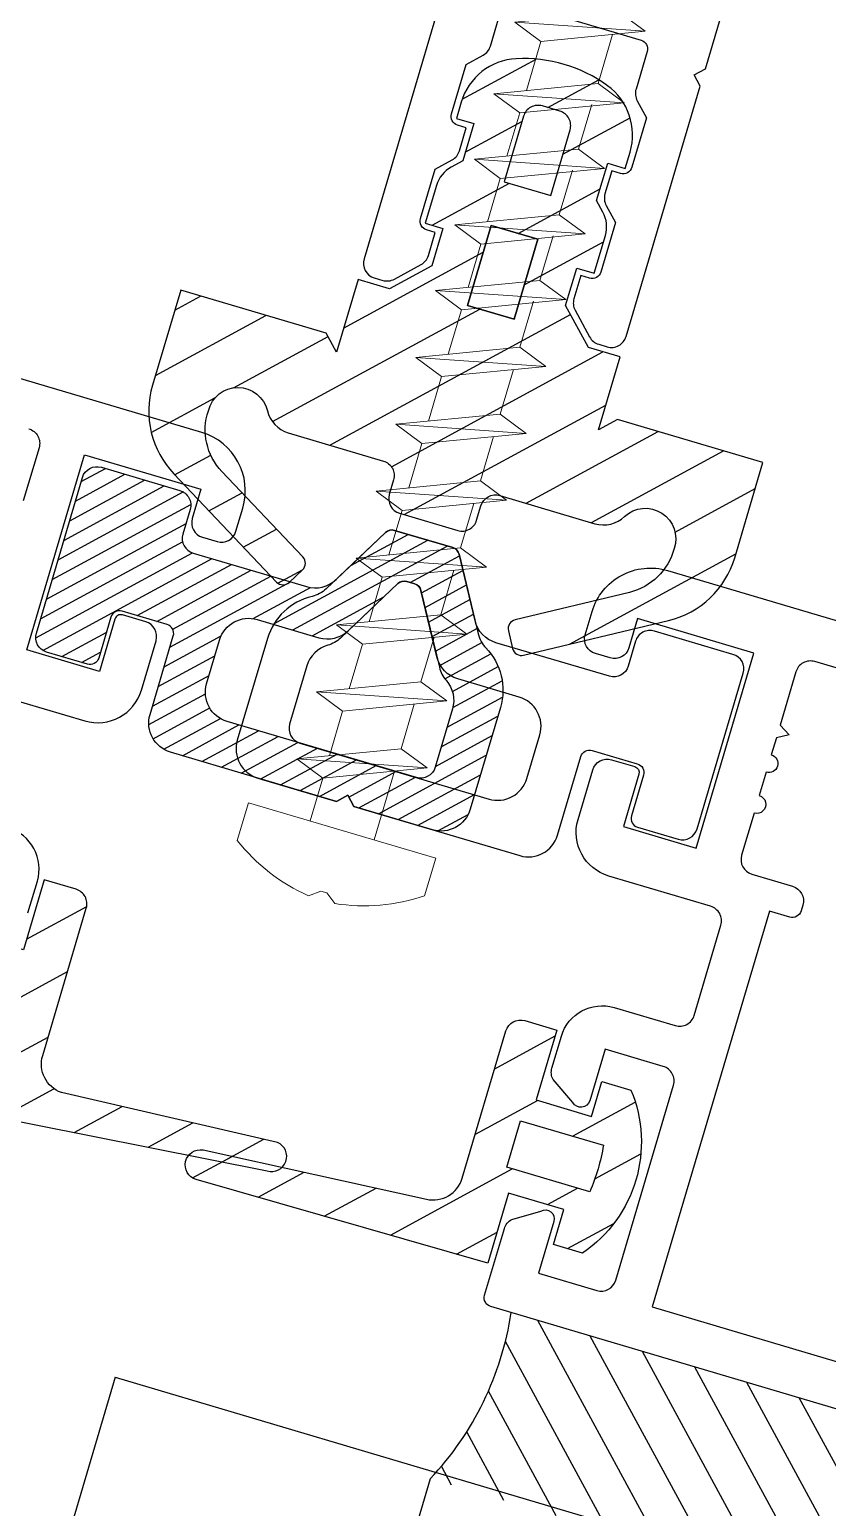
# Model space of a CAD drawing. Header units: millimetres. Extents: x 62878 to 70819, y -67946 to -61850.
# Drawn here: x 66859.099 to 66861.727, y -66972.773 to -66967.906 of the extents above; entities that cross this region are included whole.
import ezdxf

# ---------------------------------------------------------------- set-up
doc = ezdxf.new("R2010")
doc.units = ezdxf.units.MM
doc.layers.add('DOGRAMA', color=171, linetype='Continuous', lineweight=0)
doc.layers.add('DOĞRAMA-yeni', color=40, linetype='Continuous')
pattern_1 = [(28.50198966054999, (66949.88978189256, -66984.46045229882), (-0.07575379786457266, 0.1395095860831588), [])]

# ---------------------------------------------------------------- blocks, each defined once
blk = doc.blocks.new('a2we')
at = {"lineweight": 5, "ltscale": 0.5}
for p, q in [((-196.0144480926461, -415.2868589025547), (-196.5925912144022, -417.2488821181558)), ((-196.0144480926461, -415.2868589025547), (-195.4639709594615, -417.7110762494052)), ((-197.5747968978259, -417.6063757508618), (-196.5747276986959, -417.2423803302317)), ((-194.1582851917165, -418.2620245979042), (-197.5747968978259, -417.6063757508618)), ((-195.1583543907882, -418.6260200186506), (-197.5747968978259, -417.6063757508618)), ((-196.5747276986959, -417.2423803302317), (-194.1582851917165, -418.2620245979042)), ((-196.8896500078097, -417.895480952812), (-197.0961171580722, -418.3448917148726)), ((-197.1143788935161, -419.7428166739272), (-197.1143788935161, -418.4283854465556)), ((-194.1582851917165, -418.2620245979042), (-195.1583543907882, -418.6260200186506)), ((-195.1583543907882, -418.6260200186506), (-194.9264251741961, -419.2953524503964)), ((-194.9154016761394, -420.634479622855), (-194.9154016761394, -419.3608343693425)), ((-198.1144480926461, -420.1068120946153), (-197.1143788935161, -419.7428166739268)), ((-197.1143788935161, -419.7428166739268), (-193.9153324771005, -421.0399975355008)), ((-197.1143788935161, -419.7428166739268), (-193.9153324771005, -421.0399975355008)), ((-194.9154016761721, -421.4039929561312), (-198.1144480926461, -420.1068120946153)), ((-193.9153324771005, -421.0399975355008), (-198.1144480926461, -420.1068120946153)), ((-197.1143788935161, -422.2969096404012), (-197.1143788935162, -420.512330007273)), ((-193.9153324771005, -421.0399975355008), (-194.9154016761721, -421.4039929561312)), ((-194.9154016761721, -423.1885725893157), (-194.9154016761721, -421.4039929561312)), ((-198.1144480926461, -422.6609050610894), (-197.1143788935161, -422.2969096404012)), ((-197.1143788935161, -422.2969096404012), (-193.9153324771005, -423.594090501975)), ((-197.1143788935161, -422.2969096404012), (-193.9153324771005, -423.594090501975)), ((-194.9154016761721, -423.9580859226053), (-198.1144480926461, -422.6609050610894)), ((-193.9153324771005, -423.594090501975), (-198.1144480926461, -422.6609050610894)), ((-197.1143788935161, -424.8510026068752), (-197.1143788935162, -423.0664229737469)), ((-193.9153324771005, -423.594090501975), (-194.9154016761721, -423.9580859226053)), ((-194.9154016761721, -425.7426655557898), (-194.9154016761721, -423.9580859226053)), ((-198.1144480926461, -425.2149980275636), (-197.1143788935161, -424.8510026068752)), ((-197.1143788935161, -424.8510026068752), (-193.9153324771005, -426.1481834684492)), ((-197.1143788935161, -424.8510026068752), (-193.9153324771005, -426.1481834684492)), ((-194.9154016761721, -426.5121788890793), (-198.1144480926461, -425.2149980275636)), ((-193.9153324771005, -426.1481834684492), (-198.1144480926461, -425.2149980275636)), ((-197.1143788935161, -427.3050955733496), (-197.1143788935162, -425.6205159402211)), ((-193.9153324771005, -426.1481834684492), (-194.9154016761721, -426.5121788890793)), ((-194.9154016761721, -428.1967585222638), (-194.9154016761721, -426.5121788890793)), ((-198.1144480926461, -427.669090994038), (-197.1143788935161, -427.3050955733496)), ((-197.1143788935161, -427.3050955733496), (-193.9153324771005, -428.6022764349236)), ((-197.1143788935161, -427.3050955733496), (-193.9153324771005, -428.6022764349236)), ((-194.9154016761721, -428.9662718555534), (-198.1144480926461, -427.669090994038)), ((-193.9153324771005, -428.6022764349236), (-198.1144480926461, -427.669090994038)), ((-197.1143788935161, -429.5591885398237), (-197.1143788935161, -428.0237477951896)), ((-193.9153324771005, -428.6022764349236), (-194.9154016761721, -428.9662718555534)), ((-194.9154016761721, -430.450851488738), (-194.9154016761721, -428.9662718555534)), ((-198.1144480926461, -429.9231839605702), (-197.1143788935161, -429.5591885398237)), ((-197.1143788935161, -429.5591885398237), (-193.9153324771005, -430.8563694013976)), ((-197.1143788935161, -429.5591885398237), (-193.9153324771005, -430.8563694013976)), ((-194.9154016761721, -431.2203648220857), (-198.1144480926461, -429.9231839605702)), ((-193.9153324771005, -430.8563694013976), (-198.1144480926461, -429.9231839605702)), ((-197.1143788935161, -431.8132815063559), (-197.1143788935161, -430.2778407616635)), ((-193.9153324771005, -430.8563694013976), (-194.9154016761721, -431.2203648220857)), ((-194.9154016761721, -432.7049444552304), (-194.9154016761721, -431.2203648220857)), ((-198.1144480926461, -432.177276926986), (-197.1143788935161, -431.8132815063559)), ((-194.9154016761721, -433.4744577885599), (-198.1144480926461, -432.177276926986)), ((-193.9153324771005, -433.1104623678716), (-198.1144480926461, -432.177276926986)), ((-197.1143788935161, -431.8132815063559), (-193.9153324771005, -433.1104623678716)), ((-197.1143788935161, -431.8132815063559), (-193.9153324771005, -433.1104623678716)), ((-197.1143788935161, -434.0673744728301), (-197.1143788935161, -432.5319337281958)), ((-193.9153324771005, -433.1104623678716), (-194.9154016761721, -433.4744577885599)), ((-194.9154016761721, -434.9590374217446), (-194.9154016761721, -433.4744577885599)), ((-198.1144480926461, -434.4313698935184), (-197.1143788935161, -434.0673744728301)), ((-197.1143788935161, -434.0673744728301), (-193.9153324771005, -435.364555334404)), ((-197.1143788935161, -434.0673744728301), (-193.9153324771005, -435.364555334404)), ((-194.9154016761721, -435.7285507550341), (-198.1144480926461, -434.4313698935184)), ((-193.9153324771005, -435.364555334404), (-198.1144480926461, -434.4313698935184)), ((-197.1143788935161, -436.3642339800811), (-197.1143788935161, -434.7860266946118)), ((-193.9153324771005, -435.364555334404), (-194.9154016761721, -435.7285507550341)), ((-194.9154016761721, -437.2558969289955), (-194.9154016761721, -435.7285507550341)), ((-198.1144480926461, -436.7282294008277), (-197.1143788935161, -436.3642339800811)), ((-197.1143788935161, -436.3642339800811), (-193.9153324771005, -437.6614148416551)), ((-197.1143788935161, -436.3642339800811), (-193.9153324771005, -437.6614148416551)), ((-194.9154016761721, -438.0254102623434), (-198.1144480926461, -436.7282294008277)), ((-193.9153324771005, -437.6614148416551), (-198.1144480926461, -436.7282294008277)), ((-197.1143788935161, -438.6610934873901), (-197.1143788935161, -437.1337473134849)), ((-193.9153324771005, -437.6614148416551), (-194.9154016761721, -438.0254102623434)), ((-194.9154016761721, -439.5527564362646), (-194.9154016761721, -438.0254102623434)), ((-198.1144480926461, -439.0250889080787), (-197.1143788935161, -438.6610934873901)), ((-194.9154016761721, -440.3222697695944), (-198.1144480926461, -439.0250889080787)), ((-193.9153324771005, -439.9582743489061), (-198.1144480926461, -439.0250889080787)), ((-197.1143788935161, -438.6610934873901), (-193.9153324771005, -439.9582743489061)), ((-197.1143788935161, -438.6610934873901), (-193.9153324771005, -439.9582743489061)), ((-197.1143788935161, -440.9579529946993), (-197.1143788935161, -439.430606820736)), ((-193.9153324771005, -439.9582743489061), (-194.9154016761721, -440.3222697695944)), ((-194.9154016761721, -441.849615943574), (-194.9154016761721, -440.3222697695944)), ((-198.1144480926461, -441.3219484153295), (-197.1143788935161, -440.9579529946993)), ((-197.1143788935161, -440.9579529946993), (-193.9153324771005, -442.2551338562151)), ((-194.9154016761721, -442.6191292769035), (-198.1144480926461, -441.3219484153295)), ((-193.9153324771005, -442.2551338562151), (-198.1144480926461, -441.3219484153295)), ((-197.1143788935161, -443.2537258831643), (-197.1143788935161, -441.7274663280053)), ((-193.9153324771005, -442.2551338562151), (-194.9154016761721, -442.6191292769035)), ((-194.9154016761721, -444.1453888320787), (-194.9154016761721, -442.6191292769035)), ((-198.1144480926461, -443.6177213039109), (-197.1143788935161, -443.2537258831643)), ((-197.1143788935161, -443.2537258831643), (-193.9153324771005, -444.5509067447383)), ((-194.9154016761721, -444.9149021654266), (-198.1144480926461, -443.6177213039109)), ((-193.9153324771005, -444.5509067447383), (-198.1144480926461, -443.6177213039109)), ((-197.1143788935161, -445.5538642814245), (-197.1143788935161, -444.0232392165685)), ((-193.9153324771005, -444.5509067447383), (-194.9154016761721, -444.9149021654266)), ((-194.9154016761721, -446.4455272302989), (-194.9154016761721, -444.9149021654266)), ((-198.1144480926461, -445.9178597020545), (-197.1143788935161, -445.5538642814245)), ((-197.1143788935161, -445.5538642814245), (-193.9153324771005, -446.8510451429402)), ((-197.1143788935161, -445.5538642814245), (-193.9153324771005, -446.8510451429402)), ((-193.9153324771005, -446.8510451429402), (-198.1144480926461, -445.9178597020545)), ((-194.9154016761721, -447.2150405636282), (-198.1144480926461, -445.9178597020545)), ((-197.1143788935161, -447.8540026795677), (-197.1143788935161, -446.3233776147298)), ((-193.9153324771005, -446.8510451429402), (-194.9154016761721, -447.2150405636282)), ((-194.9154016761721, -448.7456656284821), (-194.9154016761721, -447.2150405636282)), ((-197.1143788935161, -447.8540026795677), (-198.1144480926461, -448.2179981003141)), ((-194.9154016761721, -449.5151789618299), (-198.1144480926461, -448.2179981003141)), ((-198.1144480926461, -448.2179981003141), (-193.9153324771005, -449.1511835411412)), ((-193.9153324771005, -449.1511835411412), (-197.1143788935161, -447.8540026795677)), ((-197.1143788935161, -450.1541410778275), (-197.1143788935161, -448.6235160129718)), ((-193.9153324770423, -449.1511835411412), (-194.9154016761721, -449.5151789618299)), ((-194.9154016761723, -451.0458040266858), (-194.9154016761721, -449.5151789618299)), ((-198.1144480926461, -450.5181364984577), (-197.1143788935161, -450.1541410778275)), ((-197.1143788935161, -450.1541410778275), (-193.9153324770423, -451.4513219393434)), ((-194.9154016761721, -451.8153173600317), (-198.1144480926461, -450.5181364984577)), ((-193.9153324770423, -451.4513219393434), (-198.1144480926461, -450.5181364984577)), ((-197.1143788935161, -453.2868589025547), (-197.1143788935162, -450.9236544111328)), ((-193.9153324770423, -451.4513219393434), (-194.9154016761721, -451.8153173600317)), ((-194.9154016761721, -453.2868589025547), (-194.9154016761721, -451.8153173600317)), ((-192.7980524524961, -453.2868589025547), (-199.230843732796, -453.2868589025547)), ((-199.230843732796, -454.5827171301502), (-199.230843732796, -453.2868589025547)), ((-192.7980524524961, -454.5827171301502), (-192.7980524524961, -453.2868589025547))]:
    blk.add_line(p, q, dxfattribs=at)
blk.add_lwpolyline([(-196.4690204826777, -455.6637351848848), (-196.1125089353335, -455.3998333582319), (-195.9163872499585, -455.3998333582319), (-195.5598757026143, -455.6637351848848)], dxfattribs=at)
for centre, radius, start, end in [((-196.9143788935627, -418.4283854465556), 0.2, 155.3251238657465, 180), ((-195.115401676151, -419.3608343693425), 0.2, 0, 19.11162363728389), ((-195.6603624057317, -449.5292358589606), 6.187568978619671, 234.757305859688, 262.4904896380407), ((-196.3685337795604, -449.5292358589606), 6.187568978619673, 277.5095103619591, 305.2426941403116)]:
    blk.add_arc(centre, radius, start, end, dxfattribs=at)
blk = doc.blocks.new('SPANDREL 98')
at = {"layer": 'DOĞRAMA-yeni', "color": 122, "lineweight": -2}
for p, q in [((46272.91855278611, 27296.66940725674), (46178.74697526782, 27268.83141178674)), ((46272.91855278608, 27296.66940725673), (46273.06013874614, 27296.18987267413))]:
    blk.add_line(p, q, dxfattribs=at)

msp = doc.modelspace()

# ---------------------------------------------------------------- hatches: boundary and pattern name
at = {"layer": 'DOGRAMA', "lineweight": -2}
h = msp.add_hatch(dxfattribs=at)
h.set_pattern_fill('ANSI31', color=256, scale=0.0004999999999999999, angle=343.5057849383394, style=0)
h.set_pattern_definition(pattern_1)
edge = h.paths.add_edge_path(flags=16)
edge.add_arc((66860.83125451171, -66968.2223420715), 0.04999999999642995, 343.5019896514732, 433.5019896514732)
edge.add_line((66860.84545361414, -66968.17440059166), (66860.7879238383, -66968.15736166874))
edge.add_arc((66860.77372473586, -66968.20530314858), 0.05000000000056243, 73.50198963548443, 163.5019896674619)
edge.add_line((66860.72578325601, -66968.19110404617), (66860.66188729511, -66968.4068407055))
edge.add_line((66860.66188729511, -66968.4068407055), (66860.81530003065, -66968.45227783326))
edge.add_line((66860.81530003065, -66968.45227783326), (66860.87919599155, -66968.23654117393))
h.paths.add_polyline_path([(66860.77270272339, -66968.5961022728), (66860.61928998784, -66968.55066514504), (66860.5411949245, -66968.81434328422), (66860.69460766004, -66968.859780412)], flags=16)
edge = h.paths.add_edge_path()
edge.add_arc((66860.7123056665, -66968.2013959351), 0.1999999999750167, 92.93577076900473, 163.5019896554704)
edge.add_line((66860.52053974711, -66968.1445995254), (66860.50455029725, -66968.19858588777))
edge.add_line((66860.50455029725, -66968.19858588777), (66860.56208007308, -66968.2156248107))
edge.add_line((66860.56208007308, -66968.2156248107), (66860.52564964292, -66968.33862756677))
edge.add_line((66860.52564964292, -66968.33862756677), (66860.48748205457, -66968.35935259264))
edge.add_arc((66860.53520098235, -66968.4472326469), 0.1000000000263625, 118.5019896519401, 163.501989650582)
edge.add_line((66860.43931802262, -66968.41883444203), (66860.4023167598, -66968.5437645427))
edge.add_line((66860.4023167598, -66968.5437645427), (66860.45984653562, -66968.56080346565))
edge.add_line((66860.45984653562, -66968.56080346565), (66860.42341610549, -66968.68380622173))
edge.add_line((66860.42341610549, -66968.68380622173), (66860.2845744968, -66968.75919730743))
edge.add_line((66860.2845744968, -66968.75919730743), (66860.18074833267, -66968.72844651826))
edge.add_line((66860.18074833267, -66968.72844651826), (66860.10975282051, -66968.96815391754))
edge.add_line((66860.10975282051, -66968.96815391754), (66860.07601044311, -66968.90601333525))
edge.add_line((66860.07601044311, -66968.90601333525), (66859.59659564459, -66968.76402231102))
edge.add_line((66859.59659564459, -66968.76402231102), (66859.50379247958, -66969.07736050192))
edge.add_arc((66859.79144135867, -66969.16255511648), 0.2999999999884, 163.5019896549272, 223.5019896547141)
edge.add_line((66859.57383621865, -66969.36906904586), (66859.91202488483, -66969.72542075667))
edge.add_arc((66859.93378539881, -66969.70476936371), 0.0299999999946555, 223.5019897154603, 313.5019896963287)
edge.add_line((66859.95443679177, -66969.7265298777), (66859.99795781978, -66969.68522709182))
edge.add_arc((66859.97730642684, -66969.66346657783), 0.0299999999951935, 313.5019896761697, 403.5019896761698)
edge.add_line((66859.99906694083, -66969.64281518488), (66859.73241679833, -66969.3618441058))
edge.add_arc((66859.87748689165, -66969.22416815284), 0.2000000000029615, 161.5823923273019, 223.5019896685685, ccw=False)
edge.add_arc((66859.78485153233, -66969.18480483469), 0.1000000000297185, 13.501989670824003, 166.2168372660645, ccw=False)
edge.add_arc((66859.97932389496, -66969.1381090086), 0.1000000000000865, 193.5019896546096, 253.5019896538409)
edge.add_line((66859.95092569011, -66969.23399196831), (66860.26426633084, -66969.32679585893))
edge.add_arc((66860.25006722841, -66969.37473733877), 0.04999999999642995, -16.498010343791293, 73.5019896514732, ccw=False)
edge.add_line((66860.29800870827, -66969.3889364412), (66860.2838138273, -66969.43686366784))
edge.add_arc((66860.33175530714, -66969.45106277027), 0.04999999999642995, 163.5019896514732, 253.5019896514732)
edge.add_line((66860.31755620471, -66969.49900425012), (66860.50932212413, -66969.55580065979))
edge.add_arc((66860.52352122657, -66969.50785917994), 0.05000000000056243, 253.5019896354844, 343.5019896307489)
edge.add_line((66860.5714627064, -66969.52205828238), (66860.58565758739, -66969.47413105573))
edge.add_arc((66860.63359906724, -66969.48833015814), 0.04999999999229746, 73.50198968345057, 163.5019896674619, ccw=False)
edge.add_line((66860.64779816964, -66969.4403886783), (66860.96113881038, -66969.53319256888))
edge.add_arc((66860.98953701522, -66969.4373096092), 0.0999999999747746, 253.5019896570998, 313.5019896563189)
edge.add_arc((66861.12721296816, -66969.58237970255), 0.1000000000328774, -19.212857931442898, 133.5019896572437, ccw=False)
edge.add_arc((66861.02808240811, -66969.56494661099), 0.2000000000055039, 283.5019896495827, 345.42158699052726, ccw=False)
edge.add_line((66861.07477823415, -66969.75941897364), (66860.69812507069, -66969.84985923144))
edge.add_arc((66860.70512944458, -66969.87903008582), 0.02999999998315818, 103.5019896394793, 193.5019896394793)
edge.add_line((66860.6759585902, -66969.88603445972), (66860.68996733802, -66969.94437616851))
edge.add_arc((66860.71913819243, -66969.93737179461), 0.03000000001145763, 193.5019896265015, 283.5019896265016)
edge.add_line((66860.72614256633, -66969.96654264902), (66861.20384653364, -66969.85183852825))
edge.add_arc((66861.13380279453, -66969.56012998431), 0.299999999992905, 283.5019896606632, 343.5019896610461)
edge.add_line((66861.42145167364, -66969.64532459884), (66861.51425483866, -66969.33198640794))
edge.add_line((66861.51425483866, -66969.33198640794), (66861.03484004014, -66969.1899953837))
edge.add_line((66861.03484004014, -66969.1899953837), (66860.97269945787, -66969.22373776115))
edge.add_line((66860.97269945787, -66969.22373776115), (66861.04369497, -66968.98403036185))
edge.add_line((66861.04369497, -66968.98403036185), (66860.93986880581, -66968.9532795727))
edge.add_line((66860.93986880581, -66968.9532795727), (66860.86447772014, -66968.81443796401))
edge.add_line((66860.86447772014, -66968.81443796401), (66860.90090815027, -66968.69143520793))
edge.add_line((66860.90090815027, -66968.69143520793), (66860.9584379261, -66968.70847413084))
edge.add_line((66860.9584379261, -66968.70847413084), (66860.9954391889, -66968.58354403013))
edge.add_arc((66860.8995562292, -66968.55514582526), 0.1000000000109452, 343.5019896458465, 388.5019896485915)
edge.add_line((66860.98743628344, -66968.50742689749), (66860.96671125756, -66968.46925930907))
edge.add_line((66860.96671125756, -66968.46925930907), (66861.00314168772, -66968.34625655299))
edge.add_line((66861.00314168772, -66968.34625655299), (66861.06067146354, -66968.36329547588))
edge.add_line((66861.06067146354, -66968.36329547588), (66861.07666091342, -66968.30930911351))
edge.add_arc((66860.884894994, -66968.25251270382), 0.2000000000053604, 343.5019896618352, 414.0682085446837)
edge.add_arc((66860.7261597159, -66968.47154092455), 0.4704999999919721, 54.06820854910098, 92.93577078310535)
at = {"layer": 'DOGRAMA', "lineweight": -2, "ltscale": 5}
h = msp.add_hatch(dxfattribs=at)
h.set_pattern_fill('ANSI31', color=256, scale=0.00015, angle=343.5057849383394, style=0)
h.set_pattern_definition([(28.50198966054999, (66949.88978189256, -66984.46045229882), (-0.0227261393593758, 0.04185287582494263), [])])
edge = h.paths.add_edge_path(flags=16)
edge.add_line((66860.3411664612, -66969.72363862275), (66860.36732058396, -66969.73138483895))
edge.add_arc((66860.35880112251, -66969.76014972688), 0.03000000001852947, 13.501989680549514, 73.5019896747603, ccw=False)
edge.add_line((66860.38797197692, -66969.75314535295), (66860.44876022081, -66970.00630788166))
edge.add_arc((66860.54599640213, -66969.98295996868), 0.09999999998989383, 193.501989630288, 221.3609477436778)
edge.add_arc((66860.39588407436, -66970.11512005735), 0.09999999997597127, -16.498010324543714, 41.36094778448961, ccw=False)
edge.add_line((66860.49176703405, -66970.14351826216), (66860.43491602769, -66970.33546852034))
edge.add_arc((66860.38697454784, -66970.32126941792), 0.04999999999229746, 253.5019896354844, 343.5019896674619, ccw=False)
edge.add_line((66860.3727754454, -66970.36921089777), (66859.74953620734, -66970.18462256626))
edge.add_arc((66859.77793441217, -66970.08873960658), 0.09999999997064213, 163.5019896491054, 253.5019896650942, ccw=False)
edge.add_line((66859.68205145249, -66970.06034140172), (66859.72470335642, -66969.91633262341))
edge.add_arc((66859.82058631611, -66969.94473082825), 0.09999999998872741, 73.5019896514732, 163.5019896594675, ccw=False)
edge.add_line((66859.84898452097, -66969.84884786856), (66860.05158115765, -66969.90885207376))
edge.add_arc((66860.07997936246, -66969.81296911406), 0.09999999998046244, 253.5019896754563, 313.5019896741538)
edge.add_line((66860.14881733894, -66969.8855041607), (66860.31199560684, -66969.73064299663))
edge.add_arc((66860.33264699974, -66969.75240351062), 0.02999999996514177, 73.50198961654252, 133.5019896156927, ccw=False)
edge = h.paths.add_edge_path()
edge.add_line((66859.55211402895, -66969.86521585469), (66859.40349544137, -66969.82119863718))
edge.add_arc((66859.39497597993, -66969.84996352506), 0.02999999997253856, 73.50198967773079, 163.5019896777308)
edge.add_line((66859.36621109204, -66969.84144406363), (66859.32645360523, -66969.97568020724))
edge.add_arc((66859.29768871736, -66969.96716074579), 0.02999999996271824, 253.5019896510829, 343.5019896431904, ccw=False)
edge.add_line((66859.2891692559, -66969.99592563367), (66859.15493311227, -66969.9561681469))
edge.add_arc((66859.16913221468, -66969.90822666706), 0.04999999999229746, 163.5019896627264, 253.50198966746188, ccw=False)
edge.add_line((66859.12119073485, -66969.89402756465), (66859.2731211308, -66969.3810537302))
edge.add_arc((66859.32106261063, -66969.39525283262), 0.04999999997834466, 73.50198966746188, 163.5019896627264, ccw=False)
edge.add_line((66859.33526171304, -66969.34731135277), (66859.5941457043, -66969.42398650585))
edge.add_arc((66859.57994660185, -66969.47192798568), 0.04999999998660962, -16.49801036925112, 73.501989630749, ccw=False)
edge.add_line((66859.62788808168, -66969.48612708812), (66859.60374960757, -66969.56762760389))
edge.add_arc((66859.65169108742, -66969.58182670632), 0.04999999999642995, 163.5019896514732, 253.5019896514732)
edge.add_line((66859.63749198499, -66969.62976818616), (66860.01114138603, -66969.7404340674))
edge.add_arc((66860.03953959087, -66969.64455110769), 0.1000000000026802, 253.5019896618353, 313.5019896626749)
edge.add_line((66860.10837756735, -66969.71708615436), (66860.2715558352, -66969.56222499028))
edge.add_arc((66860.29220722818, -66969.58398550427), 0.03000000001522799, 73.50198972805612, 133.5019897164878, ccw=False)
edge.add_line((66860.3007266896, -66969.55522061634), (66860.49295497013, -66969.61215396623))
edge.add_arc((66860.48443550868, -66969.64091885411), 0.02999999997667105, 13.50198963947929, 73.50198965108291, ccw=False)
edge.add_line((66860.51360636306, -66969.63391448022), (66860.5766243792, -66969.8963632581))
edge.add_arc((66860.67386056049, -66969.87301534505), 0.09999999997858221, 193.5019896747173, 223.9906613867196)
edge.add_arc((66860.4580246566, -66970.08137767989), 0.199999999998281, -16.498010342161876, 43.99066136624401, ccw=False)
edge.add_line((66860.64979057602, -66970.13817408959), (66860.5503422624, -66970.4739487873))
edge.add_arc((66860.45445930268, -66970.44555058244), 0.1000000000207655, 253.5019896562086, 343.50198965620865, ccw=False)
edge.add_line((66860.42606109782, -66970.54143354217), (66860.16717710666, -66970.46475838908))
edge.add_line((66860.16717710666, -66970.46475838908), (66860.14693168021, -66970.42747403971))
edge.add_line((66860.14693168021, -66970.42747403971), (66860.10964733083, -66970.44771946617))
edge.add_line((66860.10964733083, -66970.44771946617), (66859.5631144605, -66970.28584969854))
edge.add_arc((66859.59151266536, -66970.18996673885), 0.0999999999928599, 163.5019896514732, 253.5019896514732, ccw=False)
edge.add_line((66859.49562970566, -66970.161568534), (66859.57235945543, -66969.90250020406))
edge.add_arc((66859.54359456751, -66969.89398074262), 0.03000000000044418, 343.5019896935157, 433.5019897014081)
at = {"layer": 'DOGRAMA', "lineweight": -2}
h = msp.add_hatch(dxfattribs=at)
h.set_pattern_fill('ANSI31', color=256, scale=0.0004999999999999999, angle=343.5057849383394, style=0)
h.set_pattern_definition(pattern_1)
edge = h.paths.add_edge_path(flags=16)
edge.add_arc((66858.41961429588, -66970.90283658214), 0.6682513992252668, 336.62631045239937, 350.37766888264593, ccw=False)
edge.add_line((66859.03302691426, -66971.16794956218), (66858.75957436876, -66971.08695955698))
edge.add_line((66858.75957436876, -66971.08695955698), (66858.80501149647, -66970.93354682148))
edge.add_line((66858.80501149647, -66970.93354682148), (66859.07846404199, -66971.01453682665))
edge = h.paths.add_edge_path()
edge.add_line((66859.25200217549, -66970.73740908029), (66859.1465309198, -66970.70617105496))
edge.add_line((66859.1465309198, -66970.70617105496), (66859.07837522819, -66970.93629015824))
edge.add_line((66859.07837522819, -66970.93629015824), (66858.89619760471, -66970.88233356904))
edge.add_line((66858.89619760471, -66970.88233356904), (66858.93027545052, -66970.7672740174))
edge.add_line((66858.93027545052, -66970.7672740174), (66858.83439249084, -66970.73887581257))
edge.add_arc((66859.08279723943, -66971.1044699603), 0.4419999999656681, 124.1943415420876, 202.8096377758631)
edge.add_line((66858.6753625437, -66971.27582038689), (66858.7712455034, -66971.30421859173))
edge.add_line((66858.7712455034, -66971.30421859173), (66858.8053233492, -66971.18915904009))
edge.add_line((66858.8053233492, -66971.18915904009), (66858.98750097267, -66971.24311562932))
edge.add_line((66858.98750097267, -66971.24311562932), (66858.919345281, -66971.47323473258))
edge.add_line((66858.919345281, -66971.47323473258), (66859.88153340542, -66971.66496604518))
edge.add_arc((66859.89573250784, -66971.61702456532), 0.05000000000625027, 253.5019896721974, 426.7921528611761)
edge.add_line((66859.9154358973, -66971.57107049646), (66859.20359647498, -66971.40709149923))
edge.add_arc((66859.23791776047, -66971.31316573409), 0.09999999998273096, 163.5019896594675, 249.9272600915067, ccw=False)
edge.add_line((66859.14203480078, -66971.28476752924), (66859.28574455294, -66970.79954966255))
edge.add_arc((66859.23780307309, -66970.78535056014), 0.04999999999229746, 343.5019896674619, 433.5019896834506)
h = msp.add_hatch(dxfattribs=at)
h.set_pattern_fill('ANSI31', color=256, scale=0.0004999999999999999, angle=343.5057849383394, style=0)
h.set_pattern_definition(pattern_1)
edge = h.paths.add_edge_path(flags=16)
edge.add_arc((66860.3304545768, -66971.46878108241), 0.6682513992590732, 336.62631044274207, 350.3776688730135, ccw=False)
edge.add_line((66860.94386719516, -66971.73389406256), (66860.67041464965, -66971.6529040574))
edge.add_line((66860.67041464965, -66971.6529040574), (66860.71585177741, -66971.49949132187))
edge.add_line((66860.71585177741, -66971.49949132187), (66860.98930432292, -66971.58048132704))
edge = h.paths.add_edge_path()
edge.add_line((66860.73001966518, -66971.16994728694), (66860.83549092078, -66971.20118531225))
edge.add_line((66860.83549092078, -66971.20118531225), (66860.76733522917, -66971.43130441556))
edge.add_line((66860.76733522917, -66971.43130441556), (66860.94951285265, -66971.48526100475))
edge.add_line((66860.94951285265, -66971.48526100475), (66860.98359069845, -66971.37020145313))
edge.add_line((66860.98359069845, -66971.37020145313), (66861.07947365814, -66971.39859965797))
edge.add_arc((66860.67203896238, -66971.56995008455), 0.4420000000013462, -55.80565845847241, 22.809637772661688, ccw=False)
edge.add_line((66860.92044371099, -66971.9355442323), (66860.82456075131, -66971.90714602744))
edge.add_line((66860.82456075131, -66971.90714602744), (66860.85863859716, -66971.7920864758))
edge.add_line((66860.85863859716, -66971.7920864758), (66860.6764609737, -66971.7381298866))
edge.add_line((66860.6764609737, -66971.7381298866), (66860.60830528205, -66971.9682489899))
edge.add_line((66860.60830528205, -66971.9682489899), (66859.64744781991, -66971.69306058528))
edge.add_arc((66859.66164692232, -66971.64511910544), 0.04999999999229746, 80.21182647413178, 253.50198966746188, ccw=False)
edge.add_line((66859.67014722715, -66971.59584695491), (66860.4059217542, -66971.75797636631))
edge.add_arc((66860.42828637105, -66971.66050932619), 0.09999999998442188, 257.0767192207368, 343.5019896514732)
edge.add_line((66860.52416933075, -66971.68890753105), (66860.66787908287, -66971.20368966435))
edge.add_arc((66860.71582056273, -66971.2178887668), 0.05000000001451524, 73.5019896402199, 163.5019896402199, ccw=False)
h = msp.add_hatch(dxfattribs=at)
h.set_pattern_fill('ANSI31', color=256, scale=0.0004, angle=343.5057849383394, style=0)
h.set_pattern_definition([(118.50198966055, (67180.23270534548, -67052.6824340218), (0.111607668866527, 0.06060303829166213), [])])
edge = h.paths.add_edge_path()
edge.add_ellipse((66861.9602706212, -66972.50946495576), major_axis=(-0.01943332476494711, 0.01945754067006829), ratio=0.9999999999145266, start_angle=28.537665632517474, end_angle=118.53766563352781, ccw=False)
edge.add_line((66861.93390280729, -66972.50165544942), (66860.68502725713, -66972.13176883131))
edge.add_ellipse((66859.68056151053, -66971.98098923678), major_axis=(0.718669154498695, 0.7177747339573761), ratio=0.999999999957408, start_angle=271.6518979014994, end_angle=306.4987889237835, ccw=False)
edge.add_line((66860.41875506841, -66972.67866838464), (66861.78988139215, -66973.08476271393))
edge.add_line((66861.78988139212, -66973.08476271394), (66861.95246111485, -66972.53583276967))
edge = h.paths.add_edge_path()
edge.add_line((66862.22540825972, -66972.58799228733), (66861.98663843515, -66972.5172744621))
edge.add_ellipse((66861.9602706212, -66972.50946495576), major_axis=(-0.01943332476497629, 0.01945754067009751), ratio=0.9999999998596392, start_angle=118.5376656300599, end_angle=208.5376656192995, ccw=False)
edge.add_line((66861.95246111485, -66972.53583276966), (66861.78988139212, -66973.08476271393))
edge.add_line((66861.78988139212, -66973.08476271394), (66862.0550190306, -66973.16329004554))
edge.add_line((66862.0550190306, -66973.16329004554), (66862.2254082597, -66972.58799228734))

# ---------------------------------------------------------------- linework, layer by layer
msp.add_line((66860.41875506841, -66972.67866838464), (66860.27676404419, -66973.15808318318), dxfattribs=at)
at = {"layer": 'DOGRAMA', "lineweight": -2, "ltscale": 0.5}
for points in [[(66860.6909408294, -66967.81575620042), (66861.11282585209, -66967.94070830174, -0.4142135623725959), (66861.13307127854, -66967.97799265111), (66861.09635543203, -66968.10195907952, 0.1989123673796753), (66861.10035688482, -66968.14001764583), (66861.13096482417, -66968.1963857894), (66861.08268787595, -66968.35938682088, -0.4142135623736503), (66861.04540352657, -66968.37963224735), (66861.01663863868, -66968.37111278591), (66860.99412189465, -66968.44713773445, 0.1989123673797502), (66860.99812334738, -66968.48519630077), (66861.02873128676, -66968.54156444431), (66860.98045433848, -66968.70456547584, -0.4142135623732063), (66860.94316998916, -66968.72481090228), (66860.91440510127, -66968.71629144084), (66860.89188835719, -66968.79231638937, 0.1989123673796753), (66860.89588980994, -66968.8303749557), (66860.94360873773, -66968.91825500994, 0.1989123673797207), (66860.9733496624, -66968.94233702587), (66861.00143313111, -66968.95065466751, 0.4142135623730951), (66861.06357371336, -66968.91691229008), (66861.30779827505, -66968.09231883661), (66861.2875528486, -66968.05503448725), (66861.32483719799, -66968.0347890608), (66861.83600488519, -66966.30889578612, -0.4142135623730951)], [(66860.44485163776, -66967.836734993), (66860.20062707603, -66968.66132844647, 0.4142135623730951), (66860.23436945348, -66968.72346902874), (66860.26245292218, -66968.73178667037, 0.1989123673795887), (66860.30051148846, -66968.72778521763), (66860.38839154271, -66968.68006628983, 0.1989123673797732), (66860.41247355868, -66968.65032536515), (66860.43499030272, -66968.57430041661), (66860.4062254148, -66968.56578095516, -0.4142135623730951), (66860.38597998835, -66968.52849660577), (66860.4342569366, -66968.3654955743), (66860.49062508016, -66968.33488763492, 0.1989123673797732), (66860.51470709612, -66968.3051467102), (66860.53722384018, -66968.22912176166), (66860.50845895222, -66968.22060230019, -0.4142135623729841), (66860.4882135258, -66968.18331795084), (66860.53649047404, -66968.02031691936), (66860.5928586176, -66967.98970897998, 0.1989123673797501), (66860.61694063357, -66967.9599680553), (66860.65365648008, -66967.83600162687, -0.4142135623729288)], [(66858.94511427506, -66970.0833297146), (66859.28070463403, -66970.18272343156, 0.4142135623730951), (66859.46712638089, -66970.08149629927), (66859.5154033291, -66969.91849526778, 0.4142135623730951), (66859.48166095166, -66969.85635468547), (66859.40495458391, -66969.8336361216, 0.4142135623730951), (66859.38009835102, -66969.84713307259), (66859.32898158222, -66970.01972240004), (66859.089274183, -66969.94872688793), (66859.27954215548, -66969.30631105792), (66859.66307399425, -66969.4199038773), (66859.63467578945, -66969.51578683702, 0.4142135623730951), (66859.66841816685, -66969.5779274193), (66859.71635964673, -66969.59212652172, 0.4142135623730951), (66859.778500229, -66969.55838414429), (66859.80121879285, -66969.48167777652, 0.4142135623730951), (66859.66624928315, -66969.23311544742), (66857.92117941653, -66968.71626811923, -0.4142135623730951)], [(66862.60268645127, -66972.6997329282), (66860.61790918541, -66972.11189008788, -0.4142135623730951), (66860.59766375888, -66972.0746057385), (66860.6627780028, -66971.8547557002, -0.1989616347783402), (66860.68686646165, -66971.82501182266), (66860.78291717205, -66971.79699503785, -0.6680475602943508), (66860.82599273663, -66971.83188412258), (66860.77556604426, -66972.00214349414), (66860.96733196371, -66972.05893990384, 0.4142135623730951), (66861.02947254595, -66972.0251975264), (66861.21974051843, -66971.38278169639, 0.4142135623730951), (66861.18599814101, -66971.32064111413), (66860.99423222162, -66971.26384470443), (66860.94380552927, -66971.43410407596, -0.6680475602943992), (66860.88867776655, -66971.43990771932), (66860.82337947216, -66971.36409284708, -0.1991096956271691), (66860.81937138397, -66971.3260378838), (66860.85040778204, -66971.22124739714, -0.4142135623730951), (66861.0244014124, -66971.12676874036), (66861.22575562779, -66971.18640497055, 0.4142135623730951), (66861.28789621007, -66971.15266259311), (66861.3759306451, -66970.85542541802, 0.4142135623730951), (66861.34218826768, -66970.79328483576), (66861.00659790871, -66970.69389111879, -0.4142135623730951), (66860.90537077643, -66970.50746937195), (66860.95364772467, -66970.34446834047, -0.4142135623730951), (66861.01578830692, -66970.31072596303), (66861.09249467473, -66970.3334445269, -0.4142135623730951), (66861.10599162566, -66970.3583007598), (66861.05487485699, -66970.53089008729), (66861.29458225623, -66970.60188559939), (66861.48485022865, -66969.95946976938), (66861.10131838986, -66969.84587695), (66861.07292018502, -66969.94175990972, -0.4142135623730951), (66861.01077960274, -66969.97550228715), (66860.96283812288, -66969.96130318473, -0.4142135623730951), (66860.92909574545, -66969.89916260244), (66860.95181430933, -66969.82245623467, -0.4142135623730951), (66861.20037663842, -66969.68748672497), (66862.94544650501, -66970.20433405317, 0.4142135623730951)], [(66859.09347810931, -66970.81487019657), (66859.12451450739, -66970.71007970993, 0.4142135623730951), (66859.03003585056, -66970.53608607958)]]:
    msp.add_lwpolyline(points, format="xyb", dxfattribs=at)
at = {"layer": 'DOGRAMA', "lineweight": -2}
for points in [[(66860.70206237683, -66968.00165841983, 0.3180171180317411), (66860.52053974711, -66968.1445995254), (66860.50455029725, -66968.19858588777), (66860.56208007308, -66968.2156248107), (66860.52564964292, -66968.33862756677), (66860.48748205457, -66968.35935259264, 0.198912367379756), (66860.43931802262, -66968.41883444203), (66860.4023167598, -66968.5437645427), (66860.45984653562, -66968.56080346565), (66860.42341610549, -66968.68380622173), (66860.2845744968, -66968.75919730743), (66860.18074833267, -66968.72844651826), (66860.10975282051, -66968.96815391754), (66860.07601044311, -66968.90601333525), (66859.59659564459, -66968.76402231102), (66859.50379247958, -66969.07736050192, 0.2679491924317952), (66859.57383621865, -66969.36906904586), (66859.91202488483, -66969.72542075667, 0.4142135623735607), (66859.95443679177, -66969.7265298777), (66859.99795781978, -66969.68522709182, 0.4142135623726812), (66859.99906694083, -66969.64281518488), (66859.73241679833, -66969.3618441058, -0.2769467766270159), (66859.68773109882, -66969.16098002826, -0.7863209524829787), (66859.88208771365, -66969.16145692163, 0.2679491924310053), (66859.95092569011, -66969.23399196831), (66860.26426633084, -66969.32679585893, -0.4142135623730951), (66860.29800870827, -66969.3889364412), (66860.2838138273, -66969.43686366784, 0.4142135623730951), (66860.31755620471, -66969.49900425012), (66860.50932212413, -66969.55580065979, 0.4142135623730951), (66860.5714627064, -66969.52205828238), (66860.58565758739, -66969.47413105573, -0.4142135623730133), (66860.64779816964, -66969.4403886783), (66860.96113881038, -66969.53319256888, 0.2679491924310054), (66861.05837499167, -66969.50984465585, -0.7863209524829787), (66861.22164322261, -66969.61528755946, -0.2769467766270156), (66861.07477823415, -66969.75941897364), (66860.69812507069, -66969.84985923144, 0.4142135623726812), (66860.6759585902, -66969.88603445972), (66860.68996733802, -66969.94437616851, 0.4142135623735606), (66860.72614256633, -66969.96654264902), (66861.20384653364, -66969.85183852825, 0.2679491924317952), (66861.42145167364, -66969.64532459884), (66861.51425483866, -66969.33198640794), (66861.03484004014, -66969.1899953837), (66860.97269945787, -66969.22373776115), (66861.04369497, -66968.98403036185), (66860.93986880581, -66968.9532795727), (66860.86447772014, -66968.81443796401), (66860.90090815027, -66968.69143520793), (66860.9584379261, -66968.70847413084), (66860.9954391889, -66968.58354403013, 0.1989123673796753), (66860.98743628344, -66968.50742689749), (66860.96671125756, -66968.46925930907), (66861.00314168772, -66968.34625655299), (66861.06067146354, -66968.36329547588), (66861.07666091342, -66968.30930911351, 0.3180171180316094), (66861.00225934014, -66968.09056947223, 0.1712365548905719)], [(66860.87919599155, -66968.23654117393, 0.4142135623730951), (66860.84545361414, -66968.17440059166), (66860.7879238383, -66968.15736166874, 0.4142135623730951), (66860.72578325601, -66968.19110404617), (66860.66188729511, -66968.4068407055), (66860.81530003065, -66968.45227783326)], [(66859.25200217549, -66970.73740908029), (66859.1465309198, -66970.70617105496), (66859.07837522819, -66970.93629015824), (66858.89619760471, -66970.88233356904), (66858.93027545052, -66970.7672740174), (66858.83439249084, -66970.73887581257, 0.3571428571427583), (66858.6753625437, -66971.27582038689), (66858.7712455034, -66971.30421859173), (66858.8053233492, -66971.18915904009), (66858.98750097267, -66971.24311562932), (66858.919345281, -66971.47323473258), (66859.88153340542, -66971.66496604518, 0.9430953754055073), (66859.9154358973, -66971.57107049646), (66859.20359647498, -66971.40709149923, -0.3960555621610378), (66859.14203480078, -66971.28476752924), (66859.28574455294, -66970.79954966255, 0.4142135623731011)], [(66860.73001966518, -66971.16994728694), (66860.83549092078, -66971.20118531225), (66860.76733522917, -66971.43130441556), (66860.94951285265, -66971.48526100475), (66860.98359069845, -66971.37020145313), (66861.07947365814, -66971.39859965797, -0.3571428571427583), (66860.92044371099, -66971.9355442323), (66860.82456075131, -66971.90714602744), (66860.85863859716, -66971.7920864758), (66860.6764609737, -66971.7381298866), (66860.60830528205, -66971.9682489899), (66859.64744781991, -66971.69306058528, -0.9430953754055073), (66859.67014722715, -66971.59584695491), (66860.4059217542, -66971.75797636631, 0.3960555621610378), (66860.52416933075, -66971.68890753105), (66860.66787908287, -66971.20368966435, -0.4142135623731011)], [(66860.98930432292, -66971.58048132704, -0.0600737299861167), (66860.94386719516, -66971.73389406256), (66860.67041464965, -66971.6529040574), (66860.71585177741, -66971.49949132187)]]:
    msp.add_lwpolyline(points, format="xyb", close=True, dxfattribs=at)
for points in [[(66860.77270272339, -66968.5961022728), (66860.61928998784, -66968.55066514504), (66860.5411949245, -66968.81434328422), (66860.69460766004, -66968.859780412)], [(66860.61928998784, -66968.55066514504), (66860.77270272339, -66968.5961022728), (66860.69460766004, -66968.859780412), (66860.5411949245, -66968.81434328422)]]:
    msp.add_lwpolyline(points, close=True, dxfattribs=at)
at = {"layer": 'DOGRAMA', "linetype": 'ByBlock', "lineweight": -2}
for points in [[(66859.0962956975, -66969.22074976034, -0.4142135623730951), (66859.13003807497, -66969.2828903426), (66859.07805232116, -66969.45841368863)], [(66862.90284919777, -66970.34815849269), (66861.68513560953, -66969.98750129117, 0.4142135623730951), (66861.62299502725, -66970.0212436686), (66861.57100927347, -66970.19676701463), (66861.60121423201, -66970.22859505384), (66861.55854814115, -66970.23884045736), (66861.54206014346, -66970.29451010375, -0.9999999999999998), (66861.52502122054, -66970.35203987957), (66861.50230265665, -66970.42874624733, -0.9999999999999998), (66861.48526373375, -66970.48627602313), (66861.4440863367, -66970.62530631475, 0.4142135623730951), (66861.47782871415, -66970.68744689702), (66861.61206485776, -66970.72720438379, -0.4142135623730951), (66861.64580723515, -66970.78934496605), (66861.64012759415, -66970.80852155799, -0.4142135623730951), (66861.60284324482, -66970.82876698447), (66861.53572517303, -66970.8088882411), (66861.14950958712, -66972.11289649304), (66862.39598806329, -66972.48207315603)]]:
    msp.add_lwpolyline(points, format="xyb", dxfattribs=at)
at = {"layer": 'DOGRAMA', "lineweight": -2, "ltscale": 0.5}
for points in [[(66859.55211402895, -66969.86521585469), (66859.40349544137, -66969.82119863718, 0.4142135623730951), (66859.36621109204, -66969.84144406363), (66859.32645360523, -66969.97568020724, -0.4142135623730951), (66859.2891692559, -66969.99592563367), (66859.15493311227, -66969.9561681469, -0.4142135623730951), (66859.12119073485, -66969.89402756465), (66859.2731211308, -66969.3810537302, -0.4142135623730951), (66859.33526171304, -66969.34731135277), (66859.5941457043, -66969.42398650585, -0.4142135623730951), (66859.62788808168, -66969.48612708812), (66859.60374960757, -66969.56762760389, 0.4142135623730951), (66859.63749198499, -66969.62976818616), (66860.01114138603, -66969.7404340674, 0.2679491924311303), (66860.10837756735, -66969.71708615436), (66860.2715558352, -66969.56222499028, -0.2679491924310549), (66860.3007266896, -66969.55522061634), (66860.49295497013, -66969.61215396623, -0.2679491924311364), (66860.51360636306, -66969.63391448022), (66860.5766243792, -66969.8963632581, 0.1338222992157564), (66860.60191525922, -66969.94246945667, -0.2702358223096737), (66860.64979057602, -66970.13817408959), (66860.5503422624, -66970.4739487873, -0.4142135623730951), (66860.42606109782, -66970.54143354217), (66860.16717710666, -66970.46475838908), (66860.14693168021, -66970.42747403971), (66860.10964733083, -66970.44771946617), (66859.5631144605, -66970.28584969854, -0.4142135623730951), (66859.49562970566, -66970.161568534), (66859.57235945543, -66969.90250020406, 0.4142135623731091)], [(66860.95187309725, -66970.27979050779), (66861.1004916848, -66970.3238077253, -0.4142135623730951), (66861.12073711125, -66970.36109207467), (66861.08097962447, -66970.49532821825, 0.4142135623730951), (66861.10122505092, -66970.53261256762), (66861.2354611945, -66970.57237005439, 0.4142135623730951), (66861.29760177681, -66970.53862767697), (66861.4495321727, -66970.02565384256, 0.4142135623730951), (66861.41578979528, -66969.96351326027), (66861.15690580406, -66969.88683810721, 0.4142135623730951), (66861.0947652218, -66969.92058048461), (66861.07062674769, -66970.00208100038, -0.4142135623730951), (66861.0084861654, -66970.03582337781), (66860.63483676442, -66969.92515749657, -0.2679491924311303), (66860.56599878793, -66969.85262244991), (66860.51347421971, -66969.63387534255, 0.2679491924310549), (66860.49282282678, -66969.61211482855), (66860.30059454625, -66969.55518147872, 0.2679491924311364), (66860.27142369185, -66969.56218585263), (66860.07564539104, -66969.74798544444, -0.1338222992157564), (66860.02932516788, -66969.7728821728, 0.2702358223096737), (66859.88259475504, -66969.91094931317), (66859.78314644139, -66970.24672401087, 0.4142135623730951), (66859.85063119627, -66970.37100517545), (66860.10951518748, -66970.44768032852), (66860.1467995368, -66970.42743490206), (66860.1670449633, -66970.46471925144), (66860.71357783361, -66970.62658901904, 0.4142135623730951), (66860.83785899813, -66970.55910426418), (66860.91458874787, -66970.30003593425, -0.4142135623731091)], [(66860.3411664612, -66969.72363862275), (66860.36732058396, -66969.73138483895, -0.2679491924311364), (66860.38797197692, -66969.75314535295), (66860.44876022081, -66970.00630788166, 0.1221599187188834), (66860.47094023821, -66970.049040013, -0.2579611168298657), (66860.49176703405, -66970.14351826216), (66860.43491602769, -66970.33546852034, -0.4142135623730951), (66860.3727754454, -66970.36921089777), (66859.74953620734, -66970.18462256626, -0.4142135623730951), (66859.68205145249, -66970.06034140172), (66859.72470335642, -66969.91633262341, -0.4142135623730951), (66859.84898452097, -66969.84884786856), (66860.05158115765, -66969.90885207376, 0.2679491924311186), (66860.14881733894, -66969.8855041607), (66860.31199560684, -66969.73064299663, -0.2679491924310675)], [(66860.3671884406, -66969.73134570128), (66860.34103431785, -66969.72359948508, 0.2679491924311364), (66860.31186346346, -66969.73060385899), (66860.12301240425, -66969.9098292868, -0.1221599187188834), (66860.08113873983, -66969.93359027265, 0.2579611168298657), (66860.01222009215, -66970.0014881003), (66859.9553690858, -66970.19343835844, 0.4142135623730951), (66859.98911146325, -66970.25557894072), (66860.6123507013, -66970.44016727222, 0.4142135623730951), (66860.73663186582, -66970.37268251737), (66860.77928376975, -66970.22867373905, 0.4142135623730951), (66860.71179901493, -66970.1043925745), (66860.50920237822, -66970.04438836931, -0.2679491924311186), (66860.44036440179, -66969.97185332263), (66860.38783983354, -66969.75310621528, 0.2679491924310675)]]:
    msp.add_lwpolyline(points, format="xyb", close=True, dxfattribs=at)
at = {"layer": 'DOGRAMA', "lineweight": -2}
msp.add_arc((66859.68056151053, -66971.9809892368), 1.015719411173229, 316.616221940523, 351.4631129638105, dxfattribs=at)

# ---------------------------------------------------------------- block references
at = {"layer": 'DOGRAMA', "linetype": 'ByBlock', "lineweight": -2, "extrusion": (0, 0, -1), "xscale": 0.09999999999616783, "yscale": 0.09999999999616783, "zscale": -0.09999999999127, "rotation": 16.4980103400392}
msp.add_blockref('a2we', (-66854.20623699878, -66921.51452371107), dxfattribs=at)
at = {"layer": 'DOĞRAMA-yeni', "xscale": -1, "rotation": 359.9612925110064}
msp.add_blockref('SPANDREL 98', (113113.8476634121, -94300.26832428397), dxfattribs=at)

doc.saveas('drawing.dxf')
